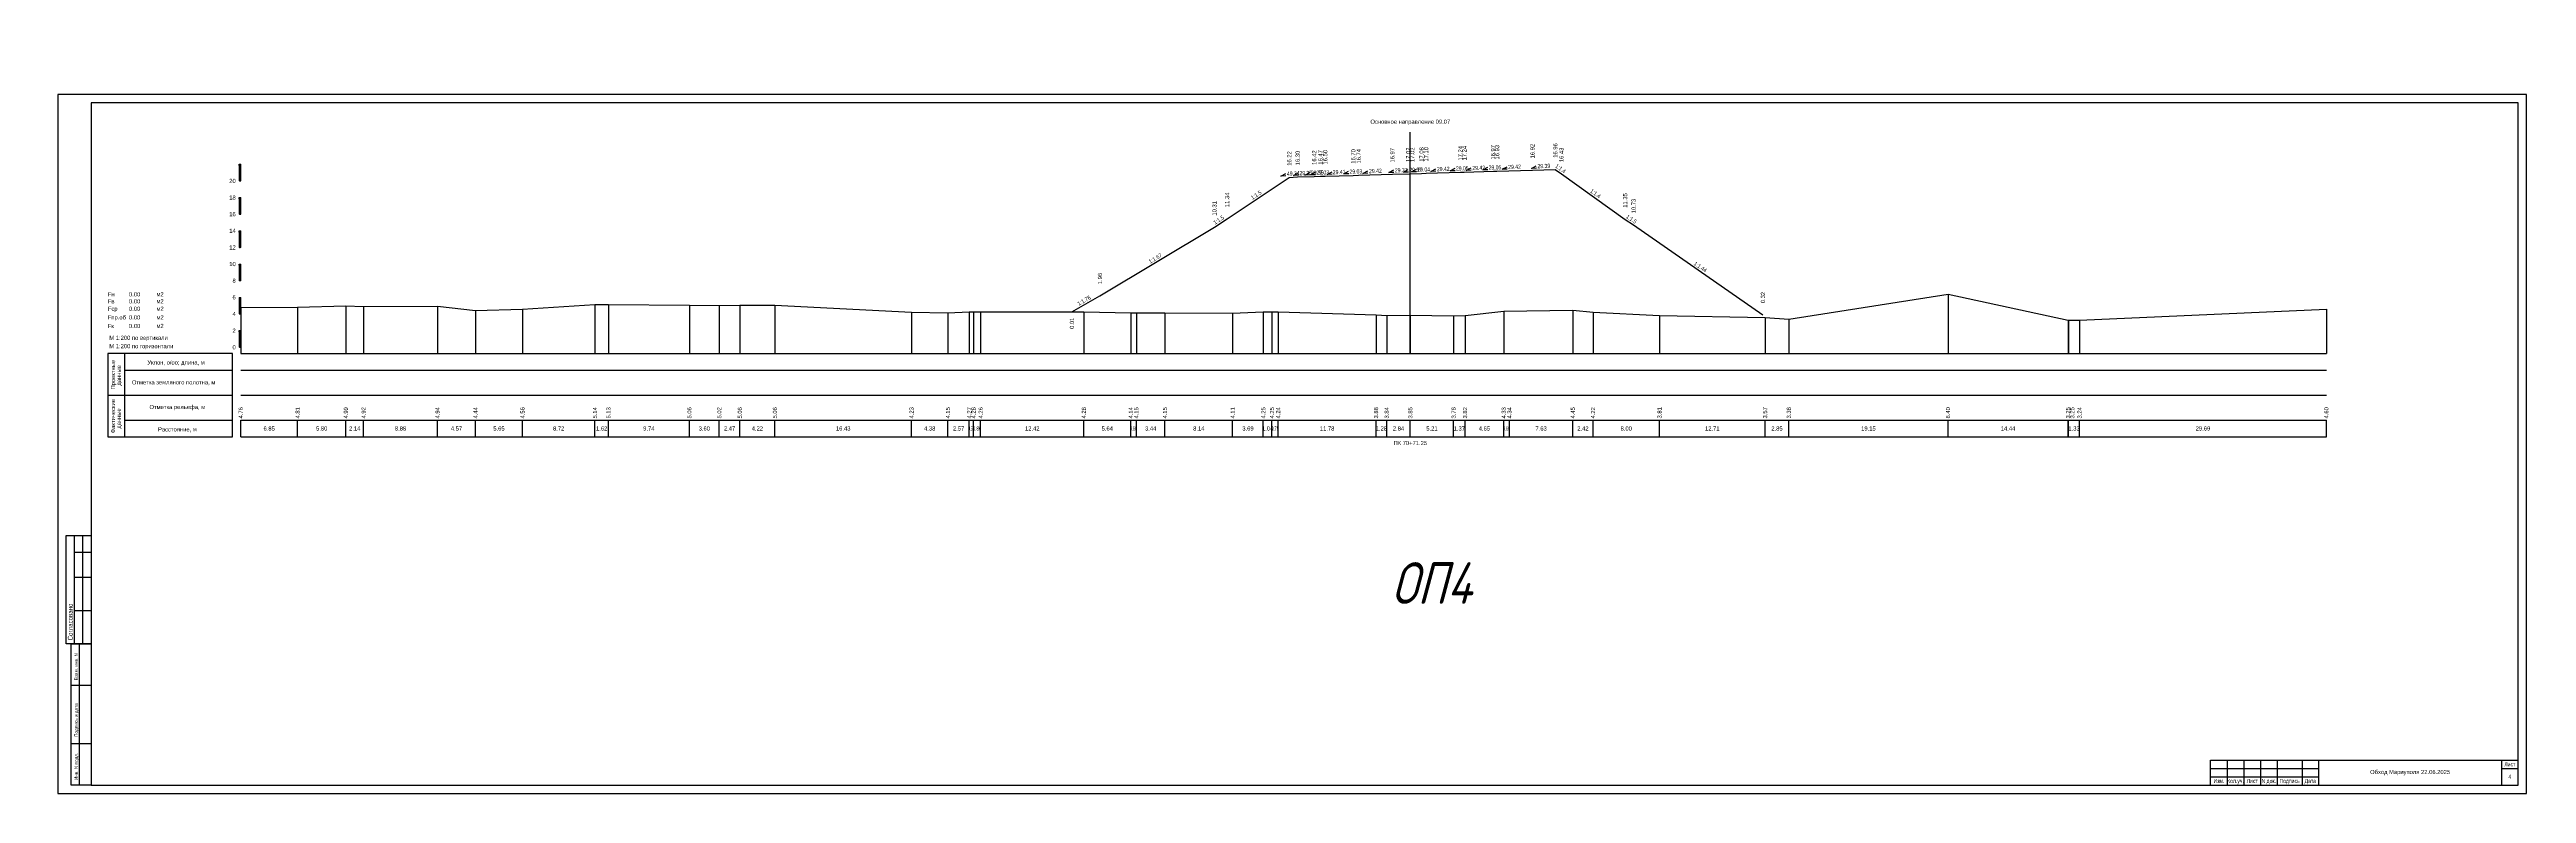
# Model space of a CAD drawing. Header units: millimetres. Extents: x 265754 to 14267433, y -6145605 to 2433772.
# Drawn here: x 8342876 to 8640876, y -37047 to 52371 of the extents above; entities that cross this region are included whole.
import ezdxf
from ezdxf import colors
from ezdxf.entities.mleader import LeaderData, LeaderLine
from ezdxf.enums import TextEntityAlignment as Align
from ezdxf.math import Vec2, Vec3

# ---------------------------------------------------------------- set-up
doc = ezdxf.new("R2010")
doc.units = ezdxf.units.MM
doc.linetypes.add('осевая2', pattern=[1.125, 0.75, -0.125, 0.125, -0.125])
doc.layers.add('!!ТЕКСТ', color=3, linetype='Continuous', lineweight=20)
doc.layers.add('ИС_Выноска', color=3, linetype='Continuous', lineweight=18)
for name, color, linetype in [('Код_510', 7, 'Continuous'), ('Красный поперечник', 1, 'Continuous'), ('Линейка абсолютных высот', 7, 'Continuous'), ('Объем выемки', 7, 'Continuous'), ('Объем кюветов', 7, 'Continuous'), ('Объем насыпи', 7, 'Continuous'), ('Объем присыпных обочин', 7, 'Continuous'), ('Объем срезки растительного слоя', 7, 'Continuous'), ('Ось', 1, 'осевая2'), ('Откосы', 7, 'Continuous'), ('Подписи поперечников', 7, 'Continuous'), ('Рабочие отметки', 7, 'Continuous'), ('Таблица', 7, 'Continuous'), ('Уклоны проезжей части', 7, 'Continuous'), ('Черный поперечник', 3, 'Continuous')]:
    doc.layers.add(name, color=color, linetype=linetype)
doc.styles.add('0', font='isocpeur.ttf', dxfattribs={"width": 0.8, "oblique": 15})
doc.styles.add('ISOCPEUR', font='isocpeur.ttf', dxfattribs={"width": 0.8, "oblique": 15, "height": 2.5})
doc.styles.get("Standard").update_dxf_attribs({"font": 'arial.ttf'})
pattern_1 = [(45.0000013, (7571675.8465, 9455.686), (-5.303301186, 5.303300954), []), (135.0000003, (7571675.8465, 9455.686), (-5.30330104, -5.3033011), [])]

msp = doc.modelspace()

# ---------------------------------------------------------------- hatches: boundary and pattern name
at = {"layer": 'Линейка абсолютных высот'}
h = msp.add_hatch(dxfattribs=at)
h.set_pattern_fill('ANSI37', scale=60.000002, style=0)
h.set_pattern_definition(pattern_1)
h.paths.add_polyline_path([(8365875.8936, 36585.2624), (8365875.8936, 38585.2624), (8365675.8936, 38585.2624), (8365675.8936, 36585.2624)])
h = msp.add_hatch(dxfattribs=at)
h.set_pattern_fill('ANSI37', scale=60.000002, style=0)
h.set_pattern_definition(pattern_1)
h.paths.add_polyline_path([(8365875.8936, 32585.2624), (8365875.8936, 34585.2624), (8365675.8936, 34585.2624), (8365675.8936, 32585.2624)])
h = msp.add_hatch(dxfattribs=at)
h.set_pattern_fill('ANSI37', scale=60.000002, style=0)
h.set_pattern_definition(pattern_1)
h.paths.add_polyline_path([(8365875.8936, 28585.2624), (8365875.8936, 30585.2624), (8365675.8936, 30585.2624), (8365675.8936, 28585.2624)])
h = msp.add_hatch(dxfattribs=at)
h.set_pattern_fill('ANSI37', scale=60.000002, style=0)
h.set_pattern_definition(pattern_1)
h.paths.add_polyline_path([(8365875.8936, 24585.2624), (8365875.8936, 26585.2624), (8365675.8936, 26585.2624), (8365675.8936, 24585.2624)])
h = msp.add_hatch(dxfattribs=at)
h.set_pattern_fill('ANSI37', scale=60.000002, style=0)
h.set_pattern_definition(pattern_1)
h.paths.add_polyline_path([(8365875.8936, 20585.2624), (8365875.8936, 22585.2624), (8365675.8936, 22585.2624), (8365675.8936, 20585.2624)])
h = msp.add_hatch(dxfattribs=at)
h.set_pattern_fill('ANSI37', scale=60.000002, style=0)
h.set_pattern_definition(pattern_1)
h.paths.add_polyline_path([(8365875.8936, 16585.2624), (8365875.8936, 18585.2624), (8365675.8936, 18585.2624), (8365675.8936, 16585.2624)])

# ---------------------------------------------------------------- linework, layer by layer
for p, q in [((8345875.8465, -19046.6388), (8345875.8465, -6046.6388)), ((8345875.8465, -8046.6388), (8347875.8465, -8046.6388)), ((8346875.8465, -19046.6388), (8346875.8465, -6046.6388)), ((8345875.8465, -11046.6388), (8347875.8465, -11046.6388)), ((8345875.8465, -15046.6388), (8347875.8465, -15046.6388)), ((8346475.8465, -36046.6388), (8346475.8465, -19046.6388)), ((8345475.8465, -24046.6388), (8347875.8465, -24046.6388)), ((8345475.8465, -31046.6388), (8347875.8465, -31046.6388)), ((8602875.8465, -34046.6388), (8615875.8465, -34046.6388)), ((8602875.8465, -35046.6388), (8615875.8465, -35046.6388)), ((8604875.8465, -33046.6388), (8604875.8465, -36046.6388)), ((8606875.8465, -33046.6388), (8606875.8465, -36046.6388)), ((8608875.8465, -33046.6388), (8608875.8465, -36046.6388)), ((8610875.8465, -33046.6388), (8610875.8465, -36046.6388)), ((8613875.8465, -33046.6388), (8613875.8465, -36046.6388)), ((8615875.8465, -33046.6388), (8615875.8465, -36046.6388)), ((8637875.8465, -33046.6388), (8637875.8465, -36046.6388)), ((8637875.8465, -34046.6388), (8639875.8465, -34046.6388)), ((8602875.8465, -36046.6388), (8615875.8465, -36046.6388))]:
    msp.add_line(p, q)
at = {"flags": 128}
for points in [[(8343875.8465, -37046.6388), (8640875.8465, -37046.6388), (8640875.8465, 46953.3612), (8343875.8465, 46953.3612)], [(8347875.8465, -36046.6388), (8639875.8465, -36046.6388), (8639875.8465, 45953.3612), (8347875.8465, 45953.3612)]]:
    msp.add_lwpolyline(points, close=True, dxfattribs=at)
for points in [[(8347875.8465, -19046.6388), (8344875.8465, -19046.6388), (8344875.8465, -6046.6388), (8347875.8465, -6046.6388)], [(8347875.8465, -36046.6388), (8345475.8465, -36046.6388), (8345475.8465, -19046.6388), (8347875.8465, -19046.6388)], [(8602875.8465, -36046.6388), (8602875.8465, -33046.6388), (8639875.8465, -33046.6388)]]:
    msp.add_lwpolyline(points, dxfattribs=at)
at = {"layer": 'Код_510'}
for p, q in [((8365875.8465, 5825.1471), (8365875.8465, 7825.1471)), ((8372721.1388, 5825.1471), (8372721.1388, 7825.1471)), ((8378525.0795, 5825.1471), (8378525.0795, 7825.1471)), ((8380663.2716, 5825.1471), (8380663.2716, 7825.1471)), ((8389548.0334, 5825.1471), (8389548.0334, 7825.1471)), ((8394119.6195, 5825.1471), (8394119.6195, 7825.1471)), ((8399773.4366, 5825.1471), (8399773.4366, 7825.1471)), ((8408493.6405, 5825.1471), (8408493.6405, 7825.1471)), ((8410109.8056, 5825.1471), (8410109.8056, 7825.1471)), ((8419850.6943, 5825.1471), (8419850.6943, 7825.1471)), ((8423452.8457, 5825.1471), (8423452.8457, 7825.1471)), ((8425927.2312, 5825.1471), (8425927.2312, 7825.1471)), ((8430145.8805, 5825.1471), (8430145.8805, 7825.1471)), ((8446579.0524, 5825.1471), (8446579.0524, 7825.1471)), ((8450962.9033, 5825.1471), (8450962.9033, 7825.1471)), ((8453528.4591, 5825.1471), (8453528.4591, 7825.1471)), ((8454041.1255, 5825.1471), (8454041.1255, 7825.1471)), ((8454896.1292, 5825.1471), (8454896.1292, 7825.1471)), ((8467315.2956, 5825.1471), (8467315.2956, 7825.1471)), ((8472950.3222, 5825.1471), (8472950.3222, 7825.1471)), ((8473631.1485, 5825.1471), (8473631.1485, 7825.1471)), ((8477072.4688, 5825.1471), (8477072.4688, 7825.1471)), ((8485213.105, 5825.1471), (8485213.105, 7825.1471)), ((8488905.5517, 5825.1471), (8488905.5517, 7825.1471)), ((8489946.5249, 5825.1471), (8489946.5249, 7825.1471)), ((8490694.2225, 5825.1471), (8490694.2225, 7825.1471)), ((8502469.753, 5825.1471), (8502469.753, 7825.1471)), ((8503748.5263, 5825.1471), (8503748.5263, 7825.1471)), ((8506589.8776, 5825.1471), (8506589.8776, 7825.1471)), ((8511800.9635, 5825.1471), (8511800.9635, 7825.1471)), ((8513175.2034, 5825.1471), (8513175.2034, 7825.1471)), ((8517827.5524, 5825.1471), (8517827.5524, 7825.1471)), ((8518511.2063, 5825.1471), (8518511.2063, 7825.1471)), ((8526145.9983, 5825.1471), (8526145.9983, 7825.1471)), ((8528570.599, 5825.1471), (8528570.599, 7825.1471)), ((8536567.3078, 5825.1471), (8536567.3078, 7825.1471)), ((8549278.0251, 5825.1471), (8549278.0251, 7825.1471)), ((8552131.644, 5825.1471), (8552131.644, 7825.1471)), ((8571284.338, 5825.1471), (8571284.338, 7825.1471)), ((8585726.1004, 5825.1471), (8585726.1004, 7825.1471)), ((8585774.1601, 5825.1471), (8585774.1601, 7825.1471)), ((8587106.4837, 5825.1471), (8587106.4837, 7825.1471)), ((8616801.3265, 5825.1471), (8616801.3265, 7825.1471))]:
    msp.add_line(p, q, dxfattribs=at)
at = {"layer": 'Красный поперечник'}
for p, q in [((8484555.18, 32029.5884), (8492028.7031, 37006.0634)), ((8492028.7031, 37006.0634), (8493029.0055, 37055.4204)), ((8493029.0055, 37055.4204), (8495029.6105, 37114.1393)), ((8495029.6105, 37114.1393), (8495779.8373, 37136.1605)), ((8495779.8373, 37136.1605), (8496354.5428, 37152.8439)), ((8496354.5428, 37152.8439), (8499731.0321, 37252.1541)), ((8499731.0321, 37252.1541), (8500374.5896, 37270.8392)), ((8500374.5896, 37270.8392), (8504432.4538, 37390.204)), ((8504432.4538, 37390.204), (8506583.1041, 37453.3661)), ((8506583.1041, 37453.3661), (8506589.9248, 37453.5664)), ((8506589.9248, 37453.5664), (8507933.5124, 37493.0296)), ((8507933.5124, 37493.0296), (8508498.0346, 37509.4256)), ((8508498.0346, 37509.4256), (8512634.9341, 37631.1395)), ((8512634.9341, 37631.1395), (8513072.9177, 37643.8627)), ((8513072.9177, 37643.8627), (8516586.1289, 37747.2364)), ((8516586.1289, 37747.2364), (8516992.8749, 37759.0541)), ((8516992.8749, 37759.0541), (8521287.5505, 37885.4075)), ((8521287.5505, 37885.4075), (8524038.3823, 37966.2674)), ((8524038.3823, 37966.2674), (8524769.8431, 37443.2743)), ((8524769.8431, 37443.2743), (8532440.9231, 31961.3251)), ((8469249.0521, 22769.5848), (8483025.9808, 31011.9251)), ((8483025.9808, 31011.9251), (8484555.18, 32029.5884)), ((8532440.9231, 31961.3251), (8533451.6646, 31286.7724)), ((8533451.6646, 31286.7724), (8549012.3362, 20477.9781)), ((8465875.8936, 20851.3769), (8469249.0521, 22769.5848))]:
    msp.add_line(p, q, dxfattribs=at)
at = {"layer": 'Линейка абсолютных высот', "color": 7, "const_width": 20, "flags": 128}
for points in [[(8365875.8936, 36585.2624), (8365875.8936, 38585.2624), (8365675.8936, 38585.2624), (8365675.8936, 36585.2624), (8365875.8936, 36585.2624)], [(8365875.8936, 34585.2624), (8365875.8936, 36585.2624), (8365675.8936, 36585.2624), (8365675.8936, 34585.2624), (8365875.8936, 34585.2624)], [(8365875.8936, 32585.2624), (8365875.8936, 34585.2624), (8365675.8936, 34585.2624), (8365675.8936, 32585.2624), (8365875.8936, 32585.2624)], [(8365875.8936, 30585.2624), (8365875.8936, 32585.2624), (8365675.8936, 32585.2624), (8365675.8936, 30585.2624), (8365875.8936, 30585.2624)], [(8365875.8936, 28585.2624), (8365875.8936, 30585.2624), (8365675.8936, 30585.2624), (8365675.8936, 28585.2624), (8365875.8936, 28585.2624)], [(8365875.8936, 26585.2624), (8365875.8936, 28585.2624), (8365675.8936, 28585.2624), (8365675.8936, 26585.2624), (8365875.8936, 26585.2624)], [(8365875.8936, 24585.2624), (8365875.8936, 26585.2624), (8365675.8936, 26585.2624), (8365675.8936, 24585.2624), (8365875.8936, 24585.2624)], [(8365875.8936, 22585.2624), (8365875.8936, 24585.2624), (8365675.8936, 24585.2624), (8365675.8936, 22585.2624), (8365875.8936, 22585.2624)], [(8365875.8936, 20585.2624), (8365875.8936, 22585.2624), (8365675.8936, 22585.2624), (8365675.8936, 20585.2624), (8365875.8936, 20585.2624)], [(8365875.8936, 18585.2624), (8365875.8936, 20585.2624), (8365675.8936, 20585.2624), (8365675.8936, 18585.2624), (8365875.8936, 18585.2624)], [(8365875.8936, 16585.2624), (8365875.8936, 18585.2624), (8365675.8936, 18585.2624), (8365675.8936, 16585.2624), (8365875.8936, 16585.2624)], [(8365875.8936, 15825.1471), (8365875.8936, 16585.2624), (8365675.8936, 16585.2624), (8365675.8936, 15825.1471), (8365875.8936, 15825.1471)]]:
    msp.add_lwpolyline(points, dxfattribs=at)
at = {"layer": 'Ось', "ltscale": 15}
msp.add_line((8506589.9248, 15825.1471), (8506589.9248, 42453.3612), dxfattribs=at)
at = {"layer": 'Таблица'}
for p, q in [((8365875.8465, 15825.1471), (8616801.3265, 15825.1471)), ((8365875.8465, 13825.1471), (8616801.3265, 13825.1471)), ((8365875.8465, 10825.1471), (8616801.3266, 10825.1471)), ((8365875.8465, 7825.1471), (8616801.3266, 7825.1471)), ((8365875.8465, 5825.1471), (8616801.3266, 5825.1471))]:
    msp.add_line(p, q, dxfattribs=at)
at = {"layer": 'Таблица', "linetype": 'Continuous', "flags": 128}
for points in [[(8364875.8465, 15825.1471), (8349875.8465, 15825.1471)], [(8349875.8465, 15825.1471), (8349875.8465, 5825.1471)], [(8351875.8465, 15825.1471), (8351875.8465, 5825.1471)], [(8364875.8465, 5825.1471), (8364875.8465, 15825.1471)], [(8351875.8465, 13825.1471), (8364875.8465, 13825.1471)], [(8349875.8465, 10825.1471), (8364875.8465, 10825.1471)], [(8351875.8465, 7825.1471), (8364875.8465, 7825.1471)], [(8349875.8465, 5825.1471), (8364875.8465, 5825.1471)]]:
    msp.add_lwpolyline(points, dxfattribs=at)
at = {"layer": 'Уклоны проезжей части', "flags": 128}
for points in [[(8491620.0443, 37186.145), (8491020.7734, 37156.5758), (8491605.2597, 37485.7805)], [(8491620.0443, 37186.145), (8491020.7734, 37156.5758), (8491605.2597, 37485.7805)], [(8493123.7807, 37258.2896), (8492524.0389, 37240.6869), (8493114.9793, 37558.1605)], [(8493123.7807, 37258.2896), (8492524.0389, 37240.6869), (8493114.9793, 37558.1605)], [(8494499.1962, 37298.6577), (8493899.4545, 37281.0536), (8494490.3941, 37598.5285)], [(8494499.1962, 37298.6577), (8493899.4545, 37281.0536), (8494490.3941, 37598.5285)], [(8495190.8729, 37319.1489), (8494591.1255, 37301.7386), (8495182.1678, 37619.0226)], [(8495190.8729, 37319.1489), (8494591.1255, 37301.7386), (8495182.1678, 37619.0226)], [(8497195.5576, 37377.6679), (8496595.8169, 37360.0282), (8497186.7377, 37677.5382)], [(8497195.5576, 37377.6679), (8496595.8169, 37360.0282), (8497186.7377, 37677.5382)], [(8499176.4928, 37436.1391), (8498576.7456, 37418.726), (8499167.7863, 37736.0128)], [(8499176.4928, 37436.1391), (8498576.7456, 37418.726), (8499167.7863, 37736.0128)], [(8501497.9831, 37503.9725), (8500898.2425, 37486.3307), (8501489.1622, 37803.8428)], [(8501497.9831, 37503.9725), (8500898.2425, 37486.3307), (8501489.1622, 37803.8428)], [(8504602.2484, 37595.2783), (8504002.507, 37577.6646), (8504593.4416, 37895.149)], [(8504602.2484, 37595.2783), (8504002.507, 37577.6646), (8504593.4416, 37895.149)], [(8506352.7773, 37646.6887), (8505753.0359, 37629.0733), (8506343.9696, 37946.5593)], [(8506356.1876, 37646.7888), (8505756.4463, 37629.1735), (8506347.38, 37946.6595)], [(8507339.4538, 37675.8616), (8506739.7067, 37658.4425), (8507330.7443, 37975.7351)], [(8507339.4538, 37675.8616), (8506739.7067, 37658.4425), (8507330.7443, 37975.7351)], [(8509660.9447, 37743.7281), (8509061.2042, 37726.0828), (8509652.1221, 38043.5983)], [(8509660.9447, 37743.7281), (8509061.2042, 37726.0828), (8509652.1221, 38043.5983)], [(8511977.6052, 37812.1302), (8511377.8582, 37794.7078), (8511968.894, 38112.0037)], [(8511977.6052, 37812.1302), (8511377.8582, 37794.7078), (8511968.894, 38112.0037)], [(8513923.9832, 37868.9926), (8513324.2427, 37851.3457), (8513915.1597, 38168.8628)], [(8513923.9832, 37868.9926), (8513324.2427, 37851.3457), (8513915.1597, 38168.8628)], [(8515913.1804, 37927.7703), (8515313.4335, 37910.3453), (8515904.4679, 38227.6438)], [(8515913.1804, 37927.7703), (8515313.4335, 37910.3453), (8515904.4679, 38227.6438)], [(8518234.6732, 37995.6769), (8517634.9327, 37978.0319), (8518225.8507, 38295.5471)], [(8518234.6732, 37995.6769), (8517634.9327, 37978.0319), (8518225.8507, 38295.5471)], [(8521757.4314, 38099.3073), (8521157.6905, 38081.6781), (8521748.6168, 38399.1778)], [(8521757.4314, 38099.3073), (8521157.6905, 38081.6781), (8521748.6168, 38399.1778)]]:
    msp.add_lwpolyline(points, dxfattribs=at)
at = {"layer": 'Черный поперечник', "color": 7}
for p, q in [((8365875.8465, 21349.1305), (8365875.8465, 15825.1471)), ((8372721.1388, 21395.6105), (8372721.1388, 15825.1471)), ((8378525.0795, 21578.0762), (8378525.0795, 15825.1471)), ((8380663.2716, 21504.2059), (8380663.2716, 15825.1471)), ((8389548.0334, 21528.2677), (8389548.0334, 15825.1471)), ((8394119.6195, 21022.2625), (8394119.6195, 15825.1471)), ((8399773.4366, 21146.3588), (8399773.4366, 15825.1471)), ((8408493.6405, 21727.6717), (8408493.6405, 15825.1471)), ((8410109.8056, 21716.2711), (8410109.8056, 15825.1471)), ((8419850.6943, 21643.0342), (8419850.6943, 15825.1471)), ((8423452.8457, 21600.9376), (8423452.8457, 15825.1471)), ((8425927.2312, 21640.3009), (8425927.2312, 15825.1471)), ((8430145.8805, 21644.9855), (8430145.8805, 15825.1471)), ((8454041.1255, 20862.9839), (8454041.1255, 15825.1471)), ((8467315.2956, 20861.7686), (8467315.2956, 15825.1471)), ((8517827.5524, 20916.4379), (8517827.5524, 15825.1471)), ((8526145.9983, 21037.2045), (8526145.9983, 15825.1471)), ((8571284.338, 22983.6539), (8571284.338, 15825.1471)), ((8616801.3265, 21180.573), (8616801.3265, 15825.1471)), ((8446579.0524, 20817.0731), (8446579.0524, 15825.1471)), ((8450962.9033, 20731.0392), (8450962.9033, 15825.1471)), ((8453528.4591, 20857.1707), (8453528.4591, 15825.1471)), ((8454896.1292, 20846.7017), (8454896.1292, 15825.1471)), ((8472950.3222, 20721.949), (8472950.3222, 15825.1471)), ((8473631.1485, 20730.7215), (8473631.1485, 15825.1471)), ((8477072.4688, 20734.4994), (8477072.4688, 15825.1471)), ((8485213.105, 20691.0075), (8485213.105, 15825.1471)), ((8488905.5517, 20832.4238), (8488905.5517, 15825.1471)), ((8489946.5249, 20833.4216), (8489946.5249, 15825.1471)), ((8490694.2225, 20826.4527), (8490694.2225, 15825.1471)), ((8502469.753, 20465.5778), (8502469.753, 15825.1471)), ((8503748.5263, 20422.4482), (8503748.5263, 15825.1471)), ((8506589.8776, 20432.9278), (8506589.8776, 15825.1471)), ((8511800.9635, 20366.6271), (8511800.9635, 15825.1471)), ((8513175.2034, 20404.6233), (8513175.2034, 15825.1471)), ((8528570.599, 20804.1302), (8528570.599, 15825.1471)), ((8536567.3078, 20397.3922), (8536567.3078, 15825.1471)), ((8549278.0251, 20154.9722), (8549278.0251, 15825.1471)), ((8552131.644, 19970.1447), (8552131.644, 15825.1471)), ((8585726.1004, 19832.5127), (8585726.1004, 15825.1471)), ((8585774.1601, 19839.4376), (8585774.1601, 15825.1471)), ((8587106.4837, 19825.1471), (8587106.4837, 15825.1471))]:
    msp.add_line(p, q, dxfattribs=at)
at = {"layer": 'Черный поперечник', "flags": 128}
msp.add_lwpolyline([(8365875.8465, 21349.1305), (8372721.1388, 21395.6105), (8378525.0795, 21578.0762), (8380663.2716, 21504.2059), (8389548.0334, 21528.2677), (8394119.6195, 21022.2625), (8399773.4366, 21146.3588), (8408493.6405, 21727.6717), (8410109.8056, 21716.2711), (8419850.6943, 21643.0342), (8423452.8457, 21600.9376), (8425927.2312, 21640.3009), (8430145.8805, 21644.9855), (8446579.0524, 20817.0731), (8450962.9033, 20731.0392), (8453528.4591, 20857.1707), (8454041.1255, 20862.9839), (8454896.1292, 20846.7017), (8467315.2956, 20861.7686), (8472950.3222, 20721.949), (8473631.1485, 20730.7215), (8477072.4688, 20734.4994), (8485213.105, 20691.0075), (8488905.5517, 20832.4238), (8489946.5249, 20833.4216), (8490694.2225, 20826.4527), (8502469.753, 20465.5778), (8503748.5263, 20422.4482), (8506589.8776, 20432.9278), (8511800.9635, 20366.6271), (8513175.2034, 20404.6233), (8517827.5524, 20916.4379), (8526145.9983, 21037.2045), (8528570.599, 20804.1302), (8536567.3078, 20397.3922), (8549278.0251, 20154.9722), (8552131.644, 19970.1447), (8571284.338, 22983.6539), (8585726.1004, 19832.5127), (8585774.1601, 19839.4376), (8587106.4837, 19825.1471), (8616801.3265, 21180.573)], dxfattribs=at)

# ---------------------------------------------------------------- texts
for s, height, width, p in [('Согласовано', 600, 0.7, (8345675.8465, -18646.6388)), ('Взам. инв. N', 400, 0.8, (8346275.8465, -23446.6388)), ('Подпись и дата', 400, 0.8, (8346275.8465, -30246.6388)), ('Инв. N подл.', 400, 0.8, (8346275.8465, -35446.6388))]:
    msp.add_text(s, height=height, rotation=90.000002391, dxfattribs=dict(width=width)).set_placement(p)
at = {"width": 0.7}
for s, p in [('Изм.', (8603875.8465, -35546.6388)), ('Кол.уч.', (8605875.8465, -35546.6388)), ('Лист', (8607875.8465, -35546.6388)), ('N док.', (8609875.8465, -35546.6388)), ('Подпись', (8612375.8465, -35546.6388)), ('Дата', (8614875.8465, -35546.6388)), ('Лист', (8638875.8465, -33546.6388)), ('4', (8638875.8465, -35046.6388))]:
    msp.add_text(s, height=500, dxfattribs=at).set_placement(p, align=Align.MIDDLE_CENTER)
at = {"insert": (8626875.8465, -34546.6388), "char_height": 500, "width": 22000, "attachment_point": 5}
msp.add_mtext('Обход Мариуполя 22.06.2025', dxfattribs=at)
at = {"layer": 'Код_510'}
for s, p in [('4.76', (8365875.8465, 8025.1471)), ('4.81', (8372721.1388, 8025.1471)), ('4.99', (8378525.0795, 8025.1471)), ('4.92', (8380663.2716, 8025.1471)), ('4.94', (8389548.0334, 8025.1471)), ('4.44', (8394119.6195, 8025.1471)), ('4.56', (8399773.4366, 8025.1471)), ('5.14', (8408493.6405, 8025.1471)), ('5.13', (8410109.8056, 8025.1471)), ('5.06', (8419850.6943, 8025.1471)), ('5.02', (8423452.8457, 8025.1471)), ('5.06', (8425927.2312, 8025.1471)), ('5.06', (8430145.8805, 8025.1471)), ('4.23', (8446579.0524, 8025.1471)), ('4.15', (8450962.9033, 8025.1471)), ('4.27', (8453528.4591, 8025.1471)), ('4.28', (8454041.1255, 8025.1471)), ('4.26', (8454896.1292, 8025.1471)), ('4.28', (8467315.2956, 8025.1471)), ('4.14', (8472950.3222, 8025.1471)), ('4.15', (8473631.1485, 8025.1471)), ('4.15', (8477072.4688, 8025.1471)), ('4.11', (8485213.105, 8025.1471)), ('4.25', (8488905.5517, 8025.1471)), ('4.25', (8489946.5249, 8025.1471)), ('4.24', (8490694.2225, 8025.1471)), ('3.88', (8502469.753, 8025.1471)), ('3.84', (8503748.5263, 8025.1471)), ('3.85', (8506589.8776, 8025.1471)), ('3.78', (8511800.9635, 8025.1471)), ('3.82', (8513175.2034, 8025.1471)), ('4.33', (8517827.5524, 8025.1471)), ('4.34', (8518511.2063, 8025.1471)), ('4.45', (8526145.9983, 8025.1471)), ('4.22', (8528570.599, 8025.1471)), ('3.81', (8536567.3078, 8025.1471)), ('3.57', (8549278.0251, 8025.1471)), ('3.38', (8552131.644, 8025.1471)), ('6.40', (8571284.338, 8025.1471)), ('3.25', (8585726.1004, 8025.1471)), ('3.25', (8586226.1004, 8025.1471)), ('3.24', (8587106.4837, 8025.1471)), ('4.60', (8616801.3265, 8025.1471))]:
    msp.add_text(s, height=500, rotation=90.000002391, dxfattribs=at).set_placement(p, align=Align.MIDDLE_LEFT)
for s, p in [('6.85', (8369298.4926, 6825.1471)), ('5.80', (8375623.1092, 6825.1471)), ('2.14', (8379594.1756, 6825.1471)), ('8.88', (8385105.6525, 6825.1471)), ('4.57', (8391833.8265, 6825.1471)), ('5.65', (8396946.5281, 6825.1471)), ('8.72', (8404133.5386, 6825.1471)), ('1.62', (8409301.723, 6825.1471)), ('9.74', (8414980.2499, 6825.1471)), ('3.60', (8421651.77, 6825.1471)), ('2.47', (8424690.0384, 6825.1471)), ('4.22', (8428036.5558, 6825.1471)), ('16.43', (8438362.4664, 6825.1471)), ('4.38', (8448770.9778, 6825.1471)), ('2.57', (8452245.6812, 6825.1471)), ('12.42', (8461105.7124, 6825.1471)), ('5.64', (8470132.8089, 6825.1471)), ('3.44', (8475351.8087, 6825.1471)), ('8.14', (8481142.7869, 6825.1471)), ('3.69', (8487059.3284, 6825.1471)), ('11.78', (8496581.9877, 6825.1471)), ('2.84', (8505169.202, 6825.1471)), ('5.21', (8509195.4206, 6825.1471)), ('1.37', (8512488.0835, 6825.1471)), ('4.65', (8515501.3779, 6825.1471)), ('7.63', (8522328.6023, 6825.1471)), ('2.42', (8527358.2987, 6825.1471)), ('8.00', (8532568.9534, 6825.1471)), ('12.71', (8542922.6665, 6825.1471)), ('2.85', (8550704.8346, 6825.1471)), ('19.15', (8561707.991, 6825.1471)), ('14.44', (8578505.2192, 6825.1471)), ('29.69', (8601953.9051, 6825.1471))]:
    msp.add_text(s, height=500, dxfattribs=at).set_placement(p, align=Align.MIDDLE_CENTER)
for s, width, p in [('0.51', 0.410133, (8453784.7923, 6825.1471)), ('0.86', 0.603532, (8454468.6273, 6825.1471)), ('0.68', 0.480583, (8473290.7354, 6825.1471)), ('1.04', 0.832779, (8489426.0383, 6825.1471)), ('0.75', 0.527786, (8490320.3737, 6825.1471)), ('1.28', 0.95908, (8503109.1397, 6825.1471)), ('0.68', 0.482579, (8518169.3793, 6825.1471)), ('1.33', 0.999243, (8586440.3219, 6825.1471))]:
    msp.add_text(s, height=500, dxfattribs=dict(at, width=width)).set_placement(p, align=Align.MIDDLE_CENTER)
at = {"layer": 'Линейка абсолютных высот'}
for s, p in [('20', (8365275.8936, 36585.2624)), ('18', (8365275.8936, 34585.2624)), ('16', (8365275.8936, 32585.2624)), ('14', (8365275.8936, 30585.2624)), ('12', (8365275.8936, 28585.2624)), ('10', (8365275.8936, 26585.2624)), ('8', (8365275.8936, 24585.2624)), ('6', (8365275.8936, 22585.2624)), ('4', (8365275.8936, 20585.2624)), ('2', (8365275.8936, 18585.2624)), ('0', (8365275.8936, 16585.2624))]:
    msp.add_text(s, height=500, dxfattribs=at).set_placement(p, align=Align.MIDDLE_RIGHT)
at = {"layer": 'Объем выемки', "width": 0.8}
for s, p in [('Fв', (8349892.9239, 21858.1298)), ('0.00', (8352432.8941, 21858.1298)), ('м2', (8355737.4351, 21864.8423))]:
    msp.add_text(s, height=500, dxfattribs=at).set_placement(p)
at = {"layer": 'Объем кюветов', "width": 0.8}
for s, p in [('Fк', (8349892.9239, 18893.1238)), ('0.00', (8352432.8941, 18893.1238)), ('м2', (8355737.4351, 18899.8362))]:
    msp.add_text(s, height=500, dxfattribs=at).set_placement(p)
at = {"layer": 'Объем насыпи', "width": 0.8}
for s, p in [('Fн', (8349892.9239, 22699.1041)), ('0.00', (8352432.8941, 22699.1041)), ('м2', (8355737.4351, 22705.8166))]:
    msp.add_text(s, height=500, dxfattribs=at).set_placement(p)
at = {"layer": 'Объем присыпных обочин', "width": 0.8}
for s, p in [('Fпр.об', (8349892.9239, 19928.8592)), ('0.00', (8352432.8941, 19928.8592)), ('м2', (8355737.4351, 19935.5717))]:
    msp.add_text(s, height=500, dxfattribs=at).set_placement(p)
at = {"layer": 'Объем срезки растительного слоя', "width": 0.8}
for s, p in [('Fср', (8349892.9239, 20964.5947)), ('0.00', (8352432.8941, 20964.5947)), ('м2', (8355737.4351, 20971.3072))]:
    msp.add_text(s, height=500, dxfattribs=at).set_placement(p)
at = {"layer": 'Ось', "ltscale": 15}
msp.add_text('Основное направление 09.07', height=500, dxfattribs=at).set_placement((8506589.9248, 43453.3612), align=Align.CENTER)
at = {"layer": 'Откосы', "width": 0.7}
for s, rotation, p in [('1:1.4', 324.435296957, (8524520.4371, 37867.4627)), ('1:1.4', 324.435296957, (8524520.4371, 37867.4627)), ('1:1.5', 33.65888194, (8488181.0921, 34684.2963)), ('1:1.5', 33.65888194, (8488181.0921, 34684.2963)), ('1:1.4', 324.449421774, (8528721.6674, 34865.0202)), ('1:1.4', 324.449421774, (8528721.6674, 34865.0202)), ('1:1.5', 33.643278364, (8483679.7763, 31687.2573)), ('1:1.5', 33.643278364, (8483679.7763, 31687.2573)), ('1:1.5', 326.281497001, (8533057.3165, 31790.4037)), ('1:1.5', 326.281497001, (8533057.3165, 31790.4037)), ('1:1.67', 30.890869188, (8476034.8355, 27062.3843)), ('1:1.67', 30.890869188, (8476034.8355, 27062.3843)), ('1:1.44', 325.215277289, (8541346.0993, 26046.6355)), ('1:1.44', 325.215277289, (8541346.0993, 26046.6355)), ('1:1.76', 29.625511817, (8467463.6071, 21984.3359)), ('1:1.76', 29.625511817, (8467463.6071, 21984.3359))]:
    msp.add_text(s, height=500, rotation=rotation, dxfattribs=at).set_placement(p, align=Align.CENTER)
at = {"layer": 'Подписи поперечников'}
msp.add_text('ПК 70+71.25', height=500, dxfattribs=at).set_placement((8506589.8776, 4825.1471), align=Align.CENTER)
at = {"layer": 'Рабочие отметки'}
for s, p in [('16.22', (8492028.7031, 38406.0634)), ('16.30', (8493029.0055, 38455.4204)), ('16.42', (8495029.6105, 38514.1393)), ('16.47', (8495779.8373, 38536.1605)), ('16.50', (8496354.5428, 38552.8439)), ('16.70', (8499731.0321, 38652.1541)), ('16.74', (8500374.5896, 38670.8392)), ('16.97', (8504432.4538, 38790.204)), ('17.02', (8506336.5144, 38853.3661)), ('17.02', (8506836.5145, 38853.5664)), ('17.08', (8507933.5124, 38893.0296)), ('17.10', (8508498.0346, 38909.4256)), ('17.24', (8512603.9258, 39031.1395)), ('17.24', (8513103.9259, 39043.8627)), ('16.97', (8516539.5019, 39147.2364)), ('16.93', (8517039.5019, 39159.0541)), ('16.92', (8521287.5505, 39285.4075)), ('16.96', (8524038.3823, 39366.2674)), ('16.43', (8524769.8431, 38843.2743)), ('10.31', (8483025.9808, 32411.9251)), ('11.34', (8484555.18, 33429.5884)), ('11.35', (8532440.9231, 33361.3251)), ('10.73', (8533451.6646, 32686.7724)), ('1.96', (8469249.0521, 24169.5848)), ('0.32', (8549012.3362, 21877.9781))]:
    msp.add_text(s, height=500, rotation=90.000002391, dxfattribs=at).set_placement(p, align=Align.MIDDLE_LEFT)
msp.add_text('0.01', height=500, rotation=90.000002391, dxfattribs=at).set_placement((8465875.8936, 20151.3769), align=Align.MIDDLE_RIGHT)
at = {"layer": 'Таблица'}
for s, p in [('М 1:200 по вертикали', (8350070.4772, 17471.3771)), ('М 1:200 по горизонтали', (8350070.4772, 16471.3771))]:
    msp.add_text(s, height=500, dxfattribs=at).set_placement(p)
at = {"layer": 'Таблица', "width": 0.8}
for s, p in [('Уклон, o/oo; длина, м', (8354645.8874, 14508.3471)), ('Отметка земляного полотна, м', (8352779.0465, 12116.3471)), ('Отметка рельефа, м', (8354902.1218, 9154.0018)), ('Расстояние, м', (8355927.0591, 6463.3471))]:
    msp.add_text(s, height=500, dxfattribs=at).set_placement(p)
for s, p in [('Проектные', (8350766.4465, 11503.7471)), ('данные', (8351467.6465, 11981.1471)), ('Фактические', (8350766.4465, 6251.7471)), ('данные', (8351467.6465, 6792.7471))]:
    msp.add_text(s, height=500, rotation=90.000002391, dxfattribs=at).set_placement(p)
at = {"layer": 'Уклоны проезжей части', "width": 0.7}
for s, rotation, p in [('49.34', 2.824801035, (8492518.9507, 37230.4989)), ('49.34', 2.824801035, (8492518.9507, 37230.4989)), ('29.35', 1.681180312, (8494023.3933, 37284.6938)), ('29.35', 1.681180312, (8494023.3933, 37284.6938)), ('29.35', 1.681308057, (8495398.8087, 37325.0638)), ('29.35', 1.681308057, (8495398.8087, 37325.0638)), ('29.03', 1.662792268, (8496061.3395, 37344.418)), ('29.03', 1.662792268, (8496061.3395, 37344.418)), ('29.41', 1.684712899, (8498036.8604, 37402.4125)), ('29.41', 1.684712899, (8498036.8604, 37402.4125)), ('29.03', 1.66306643, (8500046.9593, 37461.4124)), ('29.03', 1.66306643, (8500046.9593, 37461.4124)), ('29.42', 1.684908097, (8502397.5939, 37530.4351)), ('29.42', 1.684908097, (8502397.5939, 37530.4351)), ('29.37', 1.682225863, (8505501.8605, 37621.6988)), ('29.37', 1.682225863, (8505501.8605, 37621.6988)), ('29.37', 1.682381357, (8507252.3893, 37673.1116)), ('29.37', 1.682381357, (8507255.7997, 37673.2118)), ('29.04', 1.663626931, (8508209.92, 37701.1433)), ('29.04', 1.663626931, (8508209.92, 37701.1433)), ('29.42', 1.685243098, (8510560.5554, 37770.196)), ('29.42', 1.685243098, (8510560.5554, 37770.196)), ('29.05', 1.663943046, (8512848.0713, 37837.4167)), ('29.05', 1.663943046, (8512848.0713, 37837.4167)), ('29.42', 1.685402002, (8514823.5938, 37895.463)), ('29.42', 1.685402002, (8514823.5938, 37895.463)), ('29.05', 1.664205897, (8516783.6464, 37953.0609)), ('29.05', 1.664205897, (8516783.6464, 37953.0609)), ('29.42', 1.685210224, (8519134.2839, 38022.1443)), ('29.42', 1.685210224, (8519134.2839, 38022.1443)), ('29.39', 1.683706948, (8522657.0428, 38125.7511)), ('29.39', 1.683706948, (8522657.0428, 38125.7511))]:
    msp.add_text(s, height=500, rotation=rotation, dxfattribs=at).set_placement(p, align=Align.CENTER)

# ---------------------------------------------------------------- leaders
at = {"layer": 'ИС_Выноска', "ltscale": 0.5}
ml = msp.add_multileader_mtext('Standard', dxfattribs=at)
ml.set_content('\\A1;Асфальтобетон ЩМА-16 по ГОСТ 58406.1 на ПБВ60 по ГОСТ 52056-2003                            -50мм\\PАсфальтобетон А22 Нт по ГОСТ 58406.2-2020 на БНД 50/70 по ГОСТ 33133-2020               -60мм\\PГидроизоляция Техноэластмост Б             -5 мм\\PВыравнивающий слой                      -min 30 мм', color=256, style='0')
ml.set_leader_properties(color=256, linetype='ByLayer', lineweight=-1)
ml.build(insert=Vec2(0, 0))
ml.multileader.update_dxf_attribs({"text_left_attachment_type": 6, "text_right_attachment_type": 6, "dogleg_length": 0.36, "arrow_head_size": 450, "scale": 75})
ctx = ml.context
ctx.base_point, ctx.scale, ctx.char_height, ctx.arrow_head_size, ctx.landing_gap_size, ctx.plane_origin, ctx.plane_x_axis, ctx.plane_y_axis = Vec3(7320685.2337, 51717.5023, 5778.159), 75, 500, 450, 18, Vec3(7320105.1262, 80742.9482, 5778.159), Vec3(1, 0.0000000247), Vec3(-0.0000000247, 1)
ctx.left_attachment, ctx.right_attachment = 6, 6
notes = []
notes.append((ctx, [(0, (1, 1, 0), (7320613.2337, 51717.5023, 5778.159), (1, 0.0000000247), 72, [(0, [(7320613.2337, 41234.7999, 5778.159)], 0, [])])]))
ctx.mtext.insert, ctx.mtext.text_direction, ctx.mtext.rotation, ctx.mtext.width, ctx.mtext.flow_direction = Vec3(7320703.2337, 52367.5023, 5778.159), Vec3(1, 0.0000000247), 0.0000000247, 14306.378366, 5
ml = msp.add_multileader_mtext('Standard', dxfattribs=at)
ml.set_content('\\A1;Асфальтобетон ЩМА-16 по ГОСТ 58406.1 на ПБВ60 по ГОСТ 52056-2003                            -50мм\\PАсфальтобетон А22 Нт по ГОСТ 58406.2-2020 на БНД 50/70 по ГОСТ 33133-2020               -60мм\\PГидроизоляция Техноэластмост Б             -5 мм\\PВыравнивающий слой                      -min 30 мм', color=256, style='0')
ml.set_leader_properties(color=256, linetype='ByLayer', lineweight=-1)
ml.build(insert=Vec2(0, 0))
ml.multileader.update_dxf_attribs({"text_left_attachment_type": 6, "text_right_attachment_type": 6, "dogleg_length": 0.36, "arrow_head_size": 450, "scale": 75})
ctx = ml.context
ctx.base_point, ctx.scale, ctx.char_height, ctx.arrow_head_size, ctx.landing_gap_size, ctx.plane_origin, ctx.plane_x_axis, ctx.plane_y_axis = Vec3(7397272.4683, 51717.5023, 5778.159), 75, 500, 450, 18, Vec3(7396692.3609, 80742.9482, 5778.159), Vec3(1, 0.0000000247), Vec3(-0.0000000247, 1)
ctx.left_attachment, ctx.right_attachment = 6, 6
notes.append((ctx, [(0, (1, 1, 0), (7397200.4683, 51717.5023, 5778.159), (1, 0.0000000247), 72, [(0, [(7397200.4683, 41234.7999, 5778.159)], 0, [])])]))
ctx.mtext.insert, ctx.mtext.text_direction, ctx.mtext.rotation, ctx.mtext.width, ctx.mtext.flow_direction = Vec3(7397290.4683, 52367.5023, 5778.159), Vec3(1, 0.0000000247), 0.0000000247, 14306.378366, 5
for ctx, leaders in notes:
    for number, flags, end, landing, length, lines in leaders:
        leader = LeaderData()
        leader.index, (leader.has_last_leader_line, leader.has_dogleg_vector, leader.attachment_direction) = number, flags
        leader.last_leader_point, leader.dogleg_vector, leader.dogleg_length = Vec3(end), Vec3(landing), length
        for number, points, colour, breaks in lines:
            line = LeaderLine()
            line.index, line.vertices, line.color, line.breaks = number, Vec3.list(points), colors.encode_raw_color(colour), breaks
            leader.lines.append(line)
        ctx.leaders.append(leader)

# ---------------------------------------------------------------- next in the draw order: texts
at = {"layer": '!!ТЕКСТ', "color": 1, "insert": (8509147.6701, -11760.4868), "char_height": 5000, "width": 4344.622638, "attachment_point": 5, "style": 'ISOCPEUR', "bg_fill": 2}
msp.add_mtext('ОП4', dxfattribs=at)

doc.saveas('drawing.dxf')
